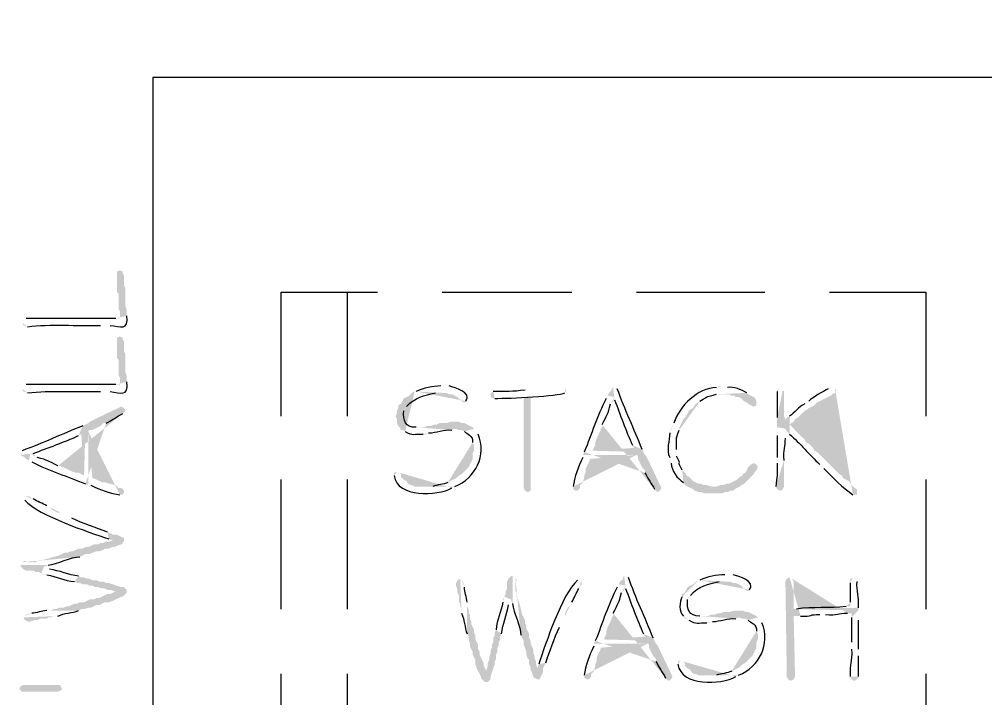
# Model space of a CAD drawing. Header units: inches. Extents: x -167 to 6071, y -6287 to -2731.
# Drawn here: x 1393.72 to 1431.12, y -5758.12 to -5731.82 of the extents above; entities that cross this region are included whole.
import ezdxf

# ---------------------------------------------------------------- set-up
doc = ezdxf.new("R2010")
doc.units = ezdxf.units.IN
doc.header["$LTSCALE"] = 96
doc.header["$MEASUREMENT"] = 0
doc.layers.add('PDF_Geometry', color=7, linetype='Continuous', true_color=0x4a4a4a)
doc.layers.add('PDF_Solid Fills', color=7, linetype='Continuous')

msp = doc.modelspace()

# ---------------------------------------------------------------- hatches: boundary and pattern name
at = {"layer": 'PDF_Solid Fills', "transparency": 33554559}
h = msp.add_hatch(color=256, dxfattribs=at)
h.paths.add_polyline_path([(1393.823, -5743.562), (1393.877, -5743.669), (1394.037, -5743.722)], flags=0)
h.paths.add_polyline_path([(1396.863, -5743.669), (1397.237, -5743.669)], flags=0)
h.paths.add_polyline_path([(1397.877, -5743.295), (1397.877, -5743.082), (1397.823, -5742.922), (1397.823, -5742.229), (1397.77, -5742.122), (1397.77, -5741.749), (1397.717, -5741.642), (1397.717, -5741.589), (1397.61, -5741.535), (1397.61, -5743.402), (1397.45, -5743.402)], flags=0)
h.paths.add_polyline_path([(1393.983, -5743.402), (1393.877, -5743.455)], flags=0)
for points in [[(1397.503, -5741.749), (1397.503, -5742.389), (1397.557, -5742.442), (1397.557, -5743.029), (1397.61, -5743.135), (1397.61, -5743.402), (1397.61, -5741.535), (1397.503, -5741.589), (1397.503, -5741.642)], [(1397.503, -5744.309), (1397.503, -5744.949), (1397.557, -5745.002), (1397.557, -5745.589), (1397.61, -5745.695), (1397.61, -5745.962), (1397.61, -5744.095), (1397.503, -5744.149), (1397.503, -5744.202)], [(1413.503, -5746.442), (1413.237, -5746.442), (1413.237, -5749.962), (1413.29, -5750.069), (1413.397, -5750.122), (1413.503, -5750.069), (1413.503, -5749.962)], [(1421.93, -5746.335), (1420.917, -5746.335), (1421.183, -5746.335), (1421.29, -5746.389), (1421.397, -5746.389), (1421.45, -5746.442), (1421.557, -5746.442), (1421.663, -5746.495), (1421.77, -5746.602), (1421.877, -5746.655), (1421.93, -5746.709), (1422.037, -5746.762), (1422.143, -5746.815), (1422.25, -5746.762), (1422.25, -5746.602), (1422.197, -5746.495), (1422.143, -5746.442), (1422.037, -5746.389)], [(1410.57, -5747.402), (1410.41, -5747.402), (1410.25, -5747.455), (1409.983, -5747.455), (1409.877, -5747.509), (1409.77, -5747.509), (1409.663, -5747.562), (1409.503, -5747.562), (1409.397, -5747.615), (1409.077, -5747.615), (1411.263, -5747.615), (1411.157, -5747.562), (1411.05, -5747.509), (1410.943, -5747.455), (1410.837, -5747.455), (1410.73, -5747.402)], [(1422.143, -5749.002), (1422.037, -5749.055), (1421.93, -5749.162), (1421.823, -5749.375), (1421.717, -5749.429), (1421.717, -5749.482), (1421.61, -5749.535), (1421.503, -5749.642), (1421.397, -5749.695), (1421.29, -5749.749), (1421.183, -5749.802), (1421.077, -5749.802), (1420.97, -5749.855), (1420.863, -5749.855), (1420.703, -5749.909), (1419.583, -5749.909), (1419.69, -5749.962), (1419.797, -5750.015), (1419.85, -5750.069), (1420.01, -5750.122), (1420.117, -5750.122), (1420.223, -5750.175), (1420.917, -5750.175), (1421.023, -5750.122), (1421.13, -5750.122), (1421.237, -5750.069), (1421.343, -5750.069), (1421.397, -5750.015), (1421.503, -5749.962), (1421.61, -5749.909), (1421.663, -5749.855), (1421.77, -5749.802), (1421.877, -5749.695), (1421.983, -5749.589), (1422.143, -5749.429), (1422.197, -5749.322), (1422.25, -5749.269), (1422.303, -5749.162), (1422.25, -5749.055)], [(1421.557, -5754.709), (1421.397, -5754.709), (1421.237, -5754.762), (1420.97, -5754.762), (1420.863, -5754.815), (1420.757, -5754.815), (1420.65, -5754.869), (1420.49, -5754.869), (1420.383, -5754.922), (1420.063, -5754.922), (1422.25, -5754.922), (1421.93, -5754.762), (1421.823, -5754.762), (1421.717, -5754.709)], [(1393.717, -5757.749), (1393.77, -5757.802), (1393.823, -5757.855), (1395.21, -5757.855), (1395.317, -5757.802), (1395.37, -5757.749), (1395.317, -5757.642), (1395.263, -5757.589), (1393.877, -5757.589), (1393.77, -5757.642)]]:
    msp.add_hatch(color=256, dxfattribs=at).paths.add_polyline_path(points)
h = msp.add_hatch(color=256, dxfattribs=at)
h.paths.add_polyline_path([(1393.823, -5746.122), (1393.877, -5746.229), (1394.037, -5746.282)], flags=0)
h.paths.add_polyline_path([(1396.863, -5746.229), (1397.237, -5746.229)], flags=0)
h.paths.add_polyline_path([(1397.877, -5745.855), (1397.877, -5745.642), (1397.823, -5745.482), (1397.823, -5744.789), (1397.77, -5744.682), (1397.77, -5744.309), (1397.717, -5744.202), (1397.717, -5744.149), (1397.61, -5744.095), (1397.61, -5745.962), (1397.45, -5745.962)], flags=0)
h.paths.add_polyline_path([(1393.983, -5745.962), (1393.877, -5746.015)], flags=0)
h = msp.add_hatch(color=256, dxfattribs=at)
h.paths.add_polyline_path([(1410.09, -5746.015), (1410.037, -5746.015)], flags=0)
h.paths.add_polyline_path([(1409.077, -5746.229), (1409.023, -5746.229), (1410.09, -5746.282), (1410.25, -5746.282), (1410.357, -5746.335), (1410.463, -5746.335), (1410.57, -5746.389), (1410.677, -5746.442), (1410.783, -5746.549), (1410.837, -5746.549), (1410.837, -5746.602), (1410.943, -5746.655), (1410.997, -5746.602)], flags=0)
h.paths.add_polyline_path([(1410.357, -5746.015), (1410.197, -5746.015)], flags=0)
h = msp.add_hatch(color=256, dxfattribs=at)
h.paths.add_polyline_path([(1414.73, -5746.069), (1413.29, -5746.175)], flags=0)
h.paths.add_polyline_path([(1412.063, -5746.229), (1411.957, -5746.282), (1411.957, -5746.389), (1412.01, -5746.495), (1412.117, -5746.495)], flags=0)
h.paths.add_polyline_path([(1414.837, -5746.282), (1414.89, -5746.175), (1414.837, -5746.122)], flags=0)
h = msp.add_hatch(color=256, dxfattribs=at)
h.paths.add_polyline_path([(1416.703, -5746.069), (1416.65, -5746.122), (1416.65, -5746.175), (1416.597, -5746.229), (1416.543, -5746.282), (1416.49, -5746.389), (1416.757, -5746.442), (1416.757, -5746.549)], flags=0)
h.paths.add_polyline_path([(1417.45, -5748.309), (1417.503, -5748.415), (1415.903, -5748.522), (1417.877, -5748.575), (1417.823, -5748.469)], flags=0)
h.paths.add_polyline_path([(1416.863, -5746.122), (1416.81, -5746.069)], flags=0)
h = msp.add_hatch(color=256, dxfattribs=at)
h.paths.add_polyline_path([(1420.917, -5746.015), (1420.81, -5746.015), (1420.703, -5746.069)], flags=0)
h.paths.add_polyline_path([(1419.05, -5747.455), (1418.997, -5747.562), (1418.943, -5747.669), (1418.89, -5747.829)], flags=0)
h.paths.add_polyline_path([(1418.89, -5748.789), (1418.89, -5748.895), (1418.943, -5749.002)], flags=0)
h.paths.add_polyline_path([(1419.423, -5749.749), (1419.477, -5749.855), (1419.583, -5749.909), (1420.597, -5749.909), (1420.49, -5749.909), (1420.33, -5749.855), (1420.223, -5749.855), (1420.117, -5749.802), (1420.01, -5749.802), (1419.903, -5749.749), (1419.797, -5749.695), (1419.743, -5749.642), (1419.637, -5749.535), (1419.53, -5749.482), (1419.53, -5749.429), (1419.423, -5749.322), (1419.37, -5749.269)], flags=0)
h.paths.add_polyline_path([(1419.157, -5748.735), (1419.157, -5748.469)], flags=0)
h.paths.add_polyline_path([(1419.263, -5747.722), (1419.263, -5747.615), (1419.317, -5747.509), (1419.423, -5747.295), (1419.53, -5747.189), (1419.637, -5746.975), (1419.69, -5746.922), (1419.797, -5746.869), (1419.85, -5746.762), (1419.957, -5746.655), (1420.063, -5746.602)], flags=0)
h.paths.add_polyline_path([(1420.703, -5746.335), (1421.93, -5746.335), (1421.877, -5746.282)], flags=0)
h.paths.add_polyline_path([(1421.13, -5746.069), (1421.023, -5746.015)], flags=0)
h = msp.add_hatch(color=256, dxfattribs=at)
h.paths.add_polyline_path([(1425.183, -5746.069), (1425.077, -5746.122), (1425.023, -5746.122)], flags=0)
h.paths.add_polyline_path([(1424.277, -5746.602), (1424.223, -5746.655), (1424.117, -5746.709)], flags=0)
h.paths.add_polyline_path([(1423.53, -5747.189), (1423.423, -5747.242), (1423.37, -5747.349), (1423.05, -5747.402), (1423.05, -5747.615), (1423.37, -5747.669), (1423.423, -5747.775), (1423.53, -5747.882)], flags=0)
h.paths.add_polyline_path([(1424.703, -5749.055), (1424.757, -5749.109), (1424.863, -5749.215)], flags=0)
h.paths.add_polyline_path([(1425.983, -5750.229), (1426.143, -5750.229), (1426.143, -5750.015), (1426.037, -5749.962), (1425.93, -5749.855), (1425.823, -5749.695), (1425.717, -5749.642), (1425.61, -5749.589), (1425.557, -5749.482), (1425.45, -5749.429), (1425.397, -5749.375), (1425.29, -5749.269), (1425.237, -5749.215), (1425.13, -5749.109), (1425.077, -5749.055), (1424.97, -5748.949), (1424.863, -5748.842), (1424.757, -5748.735), (1424.65, -5748.629), (1424.597, -5748.575), (1424.49, -5748.522), (1424.437, -5748.415), (1424.277, -5748.255), (1424.17, -5748.202), (1424.117, -5748.095), (1424.01, -5747.989), (1423.903, -5747.882), (1423.85, -5747.829), (1423.743, -5747.722), (1423.637, -5747.615), (1423.53, -5747.509), (1423.583, -5747.455), (1423.69, -5747.402), (1423.743, -5747.295), (1423.85, -5747.242), (1423.957, -5747.135), (1424.01, -5747.082), (1424.117, -5746.975), (1424.223, -5746.922), (1424.277, -5746.869), (1424.383, -5746.815), (1424.49, -5746.762), (1424.597, -5746.655), (1424.703, -5746.602), (1424.917, -5746.495), (1425.13, -5746.389), (1425.183, -5746.335), (1425.29, -5746.282), (1425.343, -5746.175), (1425.29, -5746.122)], flags=0)
h = msp.add_hatch(color=256, dxfattribs=at)
h.paths.add_polyline_path([(1409.023, -5746.229), (1408.917, -5746.282), (1408.81, -5746.389), (1408.597, -5746.495), (1408.49, -5746.709), (1408.383, -5746.762), (1408.383, -5746.869), (1408.33, -5746.975), (1408.33, -5747.082), (1408.277, -5747.189), (1408.33, -5747.295), (1408.33, -5747.455), (1408.383, -5747.562), (1408.437, -5747.615), (1408.49, -5747.722), (1408.543, -5747.722), (1408.65, -5747.775)], flags=0)
h.paths.add_polyline_path([(1409.343, -5747.882), (1409.45, -5747.882), (1409.557, -5747.829)], flags=0)
h.paths.add_polyline_path([(1410.463, -5747.722), (1410.57, -5747.669), (1411.317, -5747.669), (1411.263, -5747.615), (1409.077, -5747.615)], flags=0)
h.paths.add_polyline_path([(1408.597, -5746.975), (1408.65, -5746.869), (1408.703, -5746.815)], flags=0)
h.paths.add_polyline_path([(1409.823, -5746.282), (1410.09, -5746.282)], flags=0)
h = msp.add_hatch(color=256, dxfattribs=at)
h.paths.add_polyline_path([(1416.49, -5746.389), (1416.437, -5746.495)], flags=0)
h.paths.add_polyline_path([(1415.583, -5748.575), (1415.53, -5748.682), (1417.61, -5748.682), (1417.663, -5748.735), (1417.663, -5748.842), (1417.77, -5749.055), (1417.823, -5749.162), (1417.93, -5749.269), (1417.93, -5749.375)], flags=0)
h.paths.add_polyline_path([(1418.303, -5750.015), (1418.357, -5750.069), (1418.41, -5750.122), (1418.517, -5750.069), (1418.57, -5749.962), (1418.09, -5748.949), (1417.983, -5748.735), (1417.93, -5748.682), (1417.877, -5748.575), (1415.903, -5748.522), (1416.01, -5748.309), (1416.01, -5748.202), (1416.063, -5748.042), (1416.17, -5747.829), (1416.223, -5747.722), (1416.223, -5747.669), (1416.277, -5747.615), (1416.277, -5747.509)], flags=0)
h.paths.add_polyline_path([(1416.597, -5746.709), (1416.703, -5746.602), (1416.757, -5746.442)], flags=0)
h = msp.add_hatch(color=256, dxfattribs=at)
h.paths.add_polyline_path([(1423.157, -5746.122), (1423.05, -5746.175), (1423.05, -5746.229)], flags=0)
h.paths.add_polyline_path([(1423.05, -5747.242), (1423.05, -5747.402), (1423.37, -5747.349), (1423.37, -5747.295), (1423.317, -5747.189), (1423.317, -5746.229), (1423.263, -5746.175)], flags=0)
h = msp.add_hatch(color=256, dxfattribs=at)
h.paths.add_polyline_path([(1394.09, -5748.895), (1394.197, -5748.949)], flags=0)
h.paths.add_polyline_path([(1396.277, -5749.802), (1396.383, -5749.855), (1396.383, -5747.775), (1396.437, -5747.722), (1396.543, -5747.722), (1396.863, -5747.562), (1396.97, -5747.455), (1397.077, -5747.455)], flags=0)
h.paths.add_polyline_path([(1397.717, -5747.082), (1397.823, -5746.975), (1397.77, -5746.869), (1397.663, -5746.815), (1396.65, -5747.295), (1396.543, -5747.349), (1396.437, -5747.402), (1396.383, -5747.455), (1396.277, -5747.509), (1396.223, -5749.482), (1396.117, -5749.429), (1396.01, -5749.375), (1395.903, -5749.375), (1395.743, -5749.322), (1395.637, -5749.269), (1395.53, -5749.215), (1395.423, -5749.162), (1395.37, -5749.162), (1395.317, -5749.109), (1395.21, -5749.109)], flags=0)
h.paths.add_polyline_path([(1394.41, -5748.789), (1394.303, -5748.682), (1394.143, -5748.629)], flags=0)
h = msp.add_hatch(color=256, dxfattribs=at)
h.paths.add_polyline_path([(1393.77, -5748.682), (1393.823, -5748.735), (1393.877, -5748.735), (1393.93, -5748.789), (1393.983, -5748.842), (1394.09, -5748.895), (1394.143, -5748.629), (1394.25, -5748.629)], flags=0)
h.paths.add_polyline_path([(1396.01, -5747.935), (1396.117, -5747.882), (1396.223, -5749.482), (1396.277, -5747.509), (1396.17, -5747.562)], flags=0)
h.paths.add_polyline_path([(1393.823, -5748.522), (1393.77, -5748.575)], flags=0)
h = msp.add_hatch(color=256, dxfattribs=at)
h.paths.add_polyline_path([(1396.383, -5749.855), (1396.49, -5749.855)], flags=0)
h.paths.add_polyline_path([(1397.61, -5750.229), (1397.717, -5750.229), (1397.77, -5750.122), (1397.77, -5750.069), (1397.717, -5750.015), (1397.663, -5749.962), (1397.557, -5749.962), (1397.45, -5749.855), (1397.237, -5749.802), (1397.183, -5749.802), (1397.077, -5749.749), (1396.917, -5749.749), (1396.81, -5749.695), (1396.703, -5749.642), (1396.597, -5749.589), (1396.543, -5749.589), (1396.383, -5747.775)], flags=0)
h = msp.add_hatch(color=256, dxfattribs=at)
h.paths.add_polyline_path([(1411.317, -5747.669), (1410.57, -5747.669), (1410.73, -5747.722), (1410.837, -5747.722), (1410.943, -5747.775)], flags=0)
h.paths.add_polyline_path([(1411.263, -5748.202), (1411.317, -5748.309), (1411.317, -5748.522), (1411.263, -5748.629), (1411.263, -5748.842), (1411.21, -5748.949), (1411.157, -5749.055), (1411.103, -5749.162), (1410.837, -5749.429), (1410.73, -5749.482), (1410.677, -5749.535), (1410.623, -5749.589), (1410.517, -5749.642), (1410.303, -5749.749)], flags=0)
h.paths.add_polyline_path([(1409.717, -5749.909), (1409.343, -5749.909), (1410.57, -5749.909)], flags=0)
h.paths.add_polyline_path([(1411.477, -5747.882), (1411.37, -5747.775)], flags=0)
h = msp.add_hatch(color=256, dxfattribs=at)
h.paths.add_polyline_path([(1423.05, -5747.615), (1423.05, -5747.935)], flags=0)
h.paths.add_polyline_path([(1423.05, -5748.789), (1423.05, -5749.002)], flags=0)
h.paths.add_polyline_path([(1422.997, -5749.909), (1423.05, -5750.015), (1423.157, -5750.069), (1423.21, -5750.069), (1423.263, -5750.015), (1423.317, -5749.909), (1423.317, -5748.895)], flags=0)
h.paths.add_polyline_path([(1423.37, -5748.042), (1423.37, -5747.669)], flags=0)
h = msp.add_hatch(color=256, dxfattribs=at)
h.paths.add_polyline_path([(1415.53, -5748.682), (1415.53, -5748.789)], flags=0)
h.paths.add_polyline_path([(1415.157, -5749.909), (1415.157, -5750.015), (1415.263, -5750.069), (1415.317, -5750.069), (1415.37, -5750.015), (1415.423, -5749.962), (1415.423, -5749.855), (1415.53, -5749.749), (1415.583, -5749.535), (1415.583, -5749.482), (1415.637, -5749.375), (1415.637, -5749.215), (1415.743, -5749.002), (1415.797, -5748.895), (1415.797, -5748.842), (1417.61, -5748.682)], flags=0)
h = msp.add_hatch(color=256, dxfattribs=at)
h.paths.add_polyline_path([(1408.33, -5749.322), (1408.223, -5749.375), (1408.223, -5749.482)], flags=0)
h.paths.add_polyline_path([(1410.463, -5749.962), (1410.57, -5749.909), (1409.023, -5749.909), (1408.917, -5749.855), (1408.863, -5749.855), (1408.757, -5749.802), (1408.703, -5749.695), (1408.597, -5749.642), (1408.49, -5749.535), (1408.49, -5749.429), (1408.437, -5749.375)], flags=0)
h = msp.add_hatch(color=256, dxfattribs=at)
h.paths.add_polyline_path([(1393.93, -5750.389), (1393.93, -5750.442)], flags=0)
h.paths.add_polyline_path([(1397.183, -5751.935), (1397.343, -5751.989), (1397.343, -5751.775), (1397.237, -5751.722), (1397.13, -5751.669)], flags=0)
h.paths.add_polyline_path([(1395.743, -5751.135), (1395.637, -5751.082), (1395.53, -5751.029), (1395.423, -5750.975), (1395.317, -5750.922), (1395.21, -5750.922), (1394.997, -5750.815), (1394.89, -5750.709), (1394.783, -5750.655)], flags=0)
h.paths.add_polyline_path([(1394.25, -5750.389), (1394.09, -5750.282), (1393.93, -5750.282)], flags=0)
h = msp.add_hatch(color=256, dxfattribs=at)
h.paths.add_polyline_path([(1393.77, -5752.949), (1393.77, -5753.002), (1393.877, -5753.109), (1393.983, -5753.162), (1394.25, -5753.162), (1394.357, -5753.215), (1394.463, -5753.215), (1394.57, -5753.269), (1394.677, -5753.002), (1394.73, -5753.002), (1394.837, -5752.949)], flags=0)
h.paths.add_polyline_path([(1396.063, -5752.629), (1396.17, -5752.575), (1396.277, -5752.522), (1396.437, -5752.522), (1396.543, -5752.469), (1396.703, -5752.415), (1396.81, -5752.415), (1396.97, -5752.362), (1397.023, -5752.309), (1397.183, -5752.309), (1397.29, -5752.255), (1397.397, -5752.255), (1397.503, -5752.202), (1397.663, -5752.149), (1397.717, -5752.095), (1397.77, -5751.989), (1397.77, -5751.882), (1397.717, -5751.882), (1397.61, -5751.829), (1397.503, -5751.775), (1397.343, -5751.775), (1397.343, -5751.989), (1397.183, -5752.042), (1397.077, -5752.042), (1396.97, -5752.095), (1396.863, -5752.095), (1396.757, -5752.149), (1396.597, -5752.149), (1396.49, -5752.202), (1396.383, -5752.255), (1396.277, -5752.255), (1396.17, -5752.309), (1396.01, -5752.309), (1395.903, -5752.362), (1395.797, -5752.415), (1395.69, -5752.415), (1395.583, -5752.469), (1395.477, -5752.469), (1395.37, -5752.522), (1395.263, -5752.575), (1395.05, -5752.629), (1394.89, -5752.682), (1394.677, -5752.735), (1394.57, -5752.789), (1394.41, -5752.789), (1394.357, -5752.842), (1394.037, -5752.842), (1393.93, -5752.789), (1393.823, -5752.842)], flags=0)
h = msp.add_hatch(color=256, dxfattribs=at)
h.paths.add_polyline_path([(1394.57, -5753.269), (1394.677, -5753.322), (1394.783, -5753.322)], flags=0)
h.paths.add_polyline_path([(1395.85, -5753.589), (1395.957, -5753.642), (1396.063, -5753.642), (1396.17, -5753.695), (1396.33, -5753.695), (1396.437, -5753.749), (1396.543, -5753.749), (1396.65, -5753.802), (1396.757, -5753.802), (1396.917, -5753.855), (1397.023, -5753.855), (1397.13, -5753.909), (1397.237, -5753.909), (1397.397, -5753.962), (1397.503, -5753.962), (1397.503, -5753.749), (1397.183, -5753.642), (1397.077, -5753.642), (1396.97, -5753.589), (1396.81, -5753.589), (1396.703, -5753.535), (1396.543, -5753.535), (1396.437, -5753.482), (1396.33, -5753.482), (1396.223, -5753.429), (1396.117, -5753.429), (1396.01, -5753.375)], flags=0)
h.paths.add_polyline_path([(1394.89, -5753.109), (1394.783, -5753.055), (1394.677, -5753.002)], flags=0)
h = msp.add_hatch(color=256, dxfattribs=at)
h.paths.add_polyline_path([(1410.783, -5753.482), (1410.677, -5753.535), (1410.623, -5753.642), (1410.623, -5753.749), (1410.677, -5753.909), (1410.677, -5754.015), (1410.73, -5754.122), (1410.73, -5754.389), (1410.783, -5754.442), (1410.783, -5754.549), (1410.837, -5754.655), (1410.837, -5754.815)], flags=0)
h.paths.add_polyline_path([(1411.05, -5755.615), (1411.103, -5755.722), (1411.103, -5755.829), (1411.157, -5755.989), (1411.157, -5756.095), (1411.21, -5756.202), (1411.263, -5756.309), (1411.263, -5756.415), (1411.317, -5756.522), (1411.37, -5756.629), (1411.37, -5756.789), (1411.423, -5756.949), (1411.53, -5757.162), (1411.583, -5757.269), (1411.583, -5757.322), (1411.637, -5757.375), (1411.743, -5757.482), (1411.85, -5757.482), (1411.903, -5757.429), (1411.957, -5757.375), (1411.957, -5757.269), (1412.01, -5757.109), (1411.797, -5757.109), (1411.797, -5757.055), (1411.743, -5756.949), (1411.69, -5756.842), (1411.69, -5756.735), (1411.637, -5756.629), (1411.53, -5756.415), (1411.53, -5756.309), (1411.477, -5756.202), (1411.477, -5756.042), (1411.423, -5755.935), (1411.37, -5755.829), (1411.37, -5755.669), (1411.317, -5755.562), (1411.317, -5755.455), (1411.21, -5755.242), (1411.21, -5755.135), (1411.157, -5755.029), (1411.157, -5754.869), (1411.103, -5754.762), (1411.103, -5754.655), (1411.05, -5754.549), (1411.05, -5754.389)], flags=0)
h.paths.add_polyline_path([(1410.943, -5753.802), (1410.943, -5753.749), (1410.89, -5753.589), (1410.837, -5753.535)], flags=0)
h = msp.add_hatch(color=256, dxfattribs=at)
h.paths.add_polyline_path([(1412.81, -5753.375), (1412.757, -5753.375), (1412.65, -5753.482), (1412.597, -5753.589), (1412.597, -5753.855), (1412.543, -5753.962), (1412.543, -5754.069), (1412.49, -5754.175), (1412.757, -5754.282), (1412.757, -5754.335), (1412.81, -5754.442)], flags=0)
h.paths.add_polyline_path([(1413.13, -5755.669), (1413.237, -5755.882), (1413.237, -5756.042), (1413.29, -5756.149), (1413.343, -5756.309), (1413.343, -5756.415), (1413.397, -5756.575), (1413.45, -5756.629), (1413.45, -5756.789), (1413.503, -5756.895), (1413.503, -5757.002), (1413.557, -5757.109), (1413.61, -5757.269), (1413.663, -5757.322), (1413.77, -5757.375), (1413.877, -5757.375), (1413.877, -5757.322), (1413.983, -5757.109), (1413.983, -5756.949), (1413.77, -5756.949), (1413.717, -5756.789), (1413.717, -5756.682), (1413.663, -5756.575), (1413.663, -5756.469), (1413.61, -5756.362), (1413.61, -5756.202), (1413.557, -5756.095), (1413.503, -5755.989), (1413.503, -5755.882), (1413.45, -5755.775), (1413.45, -5755.615), (1413.397, -5755.509), (1413.343, -5755.402), (1413.343, -5755.295), (1413.29, -5755.189), (1413.29, -5755.082), (1413.237, -5754.975), (1413.183, -5754.869), (1413.077, -5754.442), (1413.023, -5754.282), (1412.97, -5754.175), (1412.97, -5754.015), (1412.917, -5753.962), (1412.917, -5753.642), (1412.97, -5753.535), (1412.917, -5753.429)], flags=0)
h = msp.add_hatch(color=256, dxfattribs=at)
h.paths.add_polyline_path([(1415.37, -5753.535), (1415.317, -5753.535)], flags=0)
h.paths.add_polyline_path([(1413.823, -5756.789), (1413.77, -5756.949), (1413.983, -5756.949), (1414.037, -5756.842), (1414.09, -5756.735)], flags=0)
h.paths.add_polyline_path([(1414.623, -5755.349), (1414.677, -5755.242), (1414.73, -5755.135), (1414.783, -5755.029), (1414.837, -5754.922), (1414.837, -5754.815), (1414.89, -5754.709), (1414.943, -5754.602), (1415.05, -5754.495), (1415.103, -5754.389)], flags=0)
h.paths.add_polyline_path([(1415.37, -5753.855), (1415.477, -5753.695), (1415.477, -5753.535)], flags=0)
h = msp.add_hatch(color=256, dxfattribs=at)
h.paths.add_polyline_path([(1417.13, -5753.375), (1417.077, -5753.429), (1417.077, -5753.482), (1416.97, -5753.589), (1416.917, -5753.695), (1417.183, -5753.749), (1417.183, -5753.855)], flags=0)
h.paths.add_polyline_path([(1417.877, -5755.615), (1417.93, -5755.722), (1416.33, -5755.829), (1418.303, -5755.882), (1418.25, -5755.775)], flags=0)
h.paths.add_polyline_path([(1417.29, -5753.429), (1417.237, -5753.375)], flags=0)
h = msp.add_hatch(color=256, dxfattribs=at)
h.paths.add_polyline_path([(1420.01, -5753.535), (1419.903, -5753.589), (1419.797, -5753.695), (1419.69, -5753.749), (1419.583, -5753.802), (1419.53, -5753.909), (1419.477, -5754.015), (1419.37, -5754.069), (1419.37, -5754.175)], flags=0)
h.paths.add_polyline_path([(1419.423, -5754.922), (1419.477, -5755.029), (1419.53, -5755.029), (1419.637, -5755.082)], flags=0)
h.paths.add_polyline_path([(1420.33, -5755.189), (1420.437, -5755.189), (1420.543, -5755.135)], flags=0)
h.paths.add_polyline_path([(1421.45, -5755.029), (1421.557, -5754.975), (1422.303, -5754.975), (1422.25, -5754.922), (1420.063, -5754.922)], flags=0)
h.paths.add_polyline_path([(1419.583, -5754.282), (1419.637, -5754.175), (1419.69, -5754.122)], flags=0)
h.paths.add_polyline_path([(1420.81, -5753.589), (1421.077, -5753.589)], flags=0)
h = msp.add_hatch(color=256, dxfattribs=at)
h.paths.add_polyline_path([(1421.077, -5753.322), (1421.023, -5753.322)], flags=0)
h.paths.add_polyline_path([(1420.063, -5753.535), (1420.01, -5753.535), (1421.077, -5753.589), (1421.237, -5753.589), (1421.343, -5753.642), (1421.45, -5753.642), (1421.557, -5753.695), (1421.663, -5753.749), (1421.77, -5753.855), (1421.823, -5753.855), (1421.823, -5753.909), (1421.93, -5753.962), (1421.983, -5753.909)], flags=0)
h.paths.add_polyline_path([(1421.343, -5753.322), (1421.183, -5753.322)], flags=0)
h = msp.add_hatch(color=256, dxfattribs=at)
h.paths.add_polyline_path([(1423.53, -5753.429), (1423.423, -5753.482), (1423.37, -5753.589), (1423.423, -5757.269), (1423.477, -5757.375), (1423.583, -5757.429), (1423.69, -5757.375), (1423.743, -5757.269), (1423.69, -5754.922), (1423.957, -5754.922)], flags=0)
h.paths.add_polyline_path([(1424.703, -5754.869), (1424.917, -5754.869)], flags=0)
h.paths.add_polyline_path([(1425.77, -5754.815), (1425.93, -5754.815), (1426.197, -5754.709), (1423.69, -5754.655), (1423.69, -5753.589), (1423.637, -5753.482)], flags=0)
h = msp.add_hatch(color=256, dxfattribs=at)
h.paths.add_polyline_path([(1425.983, -5753.429), (1425.877, -5753.482), (1425.877, -5753.642)], flags=0)
h.paths.add_polyline_path([(1425.877, -5754.389), (1425.877, -5754.549), (1425.717, -5754.549)], flags=0)
h.paths.add_polyline_path([(1423.797, -5754.655), (1423.69, -5754.655), (1426.197, -5754.709), (1426.197, -5754.602)], flags=0)
h.paths.add_polyline_path([(1426.143, -5753.589), (1426.09, -5753.482)], flags=0)
h = msp.add_hatch(color=256, dxfattribs=at)
h.paths.add_polyline_path([(1393.877, -5754.975), (1393.93, -5755.082), (1394.037, -5755.135), (1394.143, -5755.135), (1394.303, -5755.082), (1394.41, -5755.082), (1394.517, -5755.029), (1394.783, -5755.029), (1394.837, -5754.975), (1394.943, -5754.975), (1395.05, -5754.922), (1395.21, -5754.922)], flags=0)
h.paths.add_polyline_path([(1396.01, -5754.709), (1396.117, -5754.655), (1396.223, -5754.655), (1396.383, -5754.602), (1396.49, -5754.602), (1396.703, -5754.495), (1396.81, -5754.495), (1397.023, -5754.389), (1397.183, -5754.389), (1397.343, -5754.335), (1397.45, -5754.282), (1397.557, -5754.229), (1397.663, -5754.175), (1397.717, -5754.175), (1397.77, -5754.122), (1397.877, -5754.015), (1397.877, -5753.909), (1397.823, -5753.855), (1397.77, -5753.802), (1397.663, -5753.802), (1397.503, -5753.749), (1397.503, -5753.962), (1397.45, -5753.962), (1397.237, -5754.069), (1397.13, -5754.069), (1397.023, -5754.122), (1396.81, -5754.229), (1396.703, -5754.229), (1396.597, -5754.282), (1396.437, -5754.282), (1396.33, -5754.335), (1396.223, -5754.389), (1396.063, -5754.389), (1395.957, -5754.442), (1395.85, -5754.442), (1395.743, -5754.495), (1395.637, -5754.549), (1395.53, -5754.549), (1395.423, -5754.602), (1395.263, -5754.602), (1395.157, -5754.655), (1395.05, -5754.655), (1394.943, -5754.709), (1394.783, -5754.709)], flags=0)
h.paths.add_polyline_path([(1394.197, -5754.815), (1394.143, -5754.815), (1393.983, -5754.869), (1393.93, -5754.922)], flags=0)
h = msp.add_hatch(color=256, dxfattribs=at)
h.paths.add_polyline_path([(1416.917, -5753.695), (1416.863, -5753.802)], flags=0)
h.paths.add_polyline_path([(1416.01, -5755.882), (1415.957, -5755.989), (1418.037, -5755.989), (1418.09, -5756.042), (1418.09, -5756.149), (1418.197, -5756.362), (1418.25, -5756.469), (1418.357, -5756.575), (1418.357, -5756.682)], flags=0)
h.paths.add_polyline_path([(1418.73, -5757.322), (1418.783, -5757.375), (1418.837, -5757.429), (1418.943, -5757.375), (1418.997, -5757.269), (1418.517, -5756.255), (1418.41, -5756.042), (1418.357, -5755.989), (1418.303, -5755.882), (1416.33, -5755.829), (1416.437, -5755.615), (1416.437, -5755.509), (1416.49, -5755.349), (1416.543, -5755.242), (1416.597, -5755.135), (1416.65, -5755.029), (1416.65, -5754.975), (1416.703, -5754.922), (1416.703, -5754.815)], flags=0)
h.paths.add_polyline_path([(1417.023, -5754.015), (1417.13, -5753.909), (1417.183, -5753.749)], flags=0)
h = msp.add_hatch(color=256, dxfattribs=at)
h.paths.add_polyline_path([(1412.49, -5754.175), (1412.437, -5754.282), (1412.437, -5754.389)], flags=0)
h.paths.add_polyline_path([(1412.17, -5755.455), (1412.117, -5755.562), (1412.117, -5755.669), (1412.063, -5755.775), (1412.063, -5755.935), (1412.01, -5756.042), (1412.01, -5756.149), (1411.957, -5756.255), (1411.957, -5756.362), (1411.903, -5756.522), (1411.903, -5756.629), (1411.85, -5756.735), (1411.85, -5756.842), (1411.797, -5757.002), (1411.797, -5757.109), (1412.01, -5757.109), (1412.117, -5756.789), (1412.117, -5756.682), (1412.17, -5756.575), (1412.17, -5756.415), (1412.223, -5756.309), (1412.223, -5756.149), (1412.277, -5756.042), (1412.277, -5755.935), (1412.33, -5755.829), (1412.33, -5755.722), (1412.383, -5755.615)], flags=0)
h.paths.add_polyline_path([(1412.65, -5754.495), (1412.757, -5754.282)], flags=0)
h = msp.add_hatch(color=256, dxfattribs=at)
h.paths.add_polyline_path([(1422.303, -5754.975), (1421.557, -5754.975), (1421.717, -5755.029), (1421.823, -5755.029), (1421.93, -5755.082)], flags=0)
h.paths.add_polyline_path([(1422.25, -5755.509), (1422.303, -5755.615), (1422.303, -5755.829), (1422.25, -5755.935), (1422.25, -5756.149), (1422.197, -5756.255), (1422.143, -5756.362), (1422.09, -5756.469), (1421.983, -5756.575), (1421.823, -5756.735), (1421.717, -5756.789), (1421.663, -5756.842), (1421.61, -5756.895), (1421.29, -5757.055)], flags=0)
h.paths.add_polyline_path([(1420.703, -5757.215), (1420.33, -5757.215), (1421.557, -5757.215)], flags=0)
h.paths.add_polyline_path([(1422.463, -5755.189), (1422.357, -5755.082)], flags=0)
h = msp.add_hatch(color=256, dxfattribs=at)
h.paths.add_polyline_path([(1426.197, -5754.709), (1425.93, -5754.815), (1425.93, -5754.975)], flags=0)
h.paths.add_polyline_path([(1425.93, -5755.935), (1425.93, -5756.202)], flags=0)
h.paths.add_polyline_path([(1425.877, -5757.269), (1425.93, -5757.375), (1426.037, -5757.429), (1426.143, -5757.375), (1426.197, -5757.269)], flags=0)
h.paths.add_polyline_path([(1426.197, -5756.469), (1426.197, -5756.202)], flags=0)
h.paths.add_polyline_path([(1426.197, -5755.082), (1426.197, -5754.815)], flags=0)
h = msp.add_hatch(color=256, dxfattribs=at)
h.paths.add_polyline_path([(1415.957, -5755.989), (1415.957, -5756.095)], flags=0)
h.paths.add_polyline_path([(1415.583, -5757.215), (1415.583, -5757.322), (1415.69, -5757.375), (1415.743, -5757.375), (1415.85, -5757.269), (1415.85, -5757.162), (1415.957, -5757.055), (1416.01, -5756.842), (1416.01, -5756.789), (1416.063, -5756.682), (1416.063, -5756.522), (1416.117, -5756.415), (1416.223, -5756.202), (1416.223, -5756.149), (1418.037, -5755.989)], flags=0)
h = msp.add_hatch(color=256, dxfattribs=at)
h.paths.add_polyline_path([(1419.317, -5756.629), (1419.21, -5756.682), (1419.21, -5756.789)], flags=0)
h.paths.add_polyline_path([(1421.45, -5757.269), (1421.557, -5757.215), (1420.01, -5757.215), (1419.903, -5757.162), (1419.85, -5757.162), (1419.743, -5757.109), (1419.69, -5757.002), (1419.583, -5756.949), (1419.477, -5756.842), (1419.477, -5756.735), (1419.423, -5756.682)], flags=0)

# ---------------------------------------------------------------- linework, layer by layer
at = {"layer": 'PDF_Geometry', "color": 7}
msp.add_lwpolyline([(1533.663, -5714.602), (1539.423, -5714.602), (1539.423, -5581.109), (1396.917, -5581.109), (1396.917, -5714.602), (1436.437, -5714.602), (1436.437, -5730.602), (1440.437, -5730.602), (1440.437, -5734.069), (1436.437, -5734.069), (1436.437, -5738.069), (1432.917, -5738.069), (1432.917, -5734.069), (1398.89, -5734.069), (1398.89, -5778.069), (1432.917, -5778.069), (1432.917, -5774.069), (1436.437, -5774.069), (1436.437, -5841.162), (1439.263, -5843.989), (1436.757, -5846.442), (1416.97, -5866.229)], dxfattribs=at)
at = {"layer": 'PDF_Geometry'}
for points in [[(1403.85, -5747.189), (1403.85, -5742.389), (1407.583, -5742.389)], [(1406.41, -5742.389), (1406.41, -5747.189)], [(1410.09, -5742.389), (1415.103, -5742.389)], [(1417.61, -5742.389), (1422.57, -5742.389)], [(1425.077, -5742.389), (1428.81, -5742.389), (1428.81, -5747.189)], [(1403.85, -5754.655), (1403.85, -5749.642)], [(1406.41, -5749.642), (1406.41, -5754.655)], [(1428.81, -5749.642), (1428.81, -5754.655)], [(1403.85, -5762.175), (1403.85, -5757.162)], [(1406.41, -5757.162), (1406.41, -5762.175)], [(1428.81, -5757.162), (1428.81, -5762.175)]]:
    msp.add_lwpolyline(points, dxfattribs=at)
at = {"layer": 'PDF_Geometry', "color": 7}
for points in [[(1397.45, -5743.402), (1396.294, -5743.402), (1395.139, -5743.402), (1393.983, -5743.402)], [(1397.237, -5743.669), (1397.627, -5743.72), (1397.956, -5743.891), (1397.877, -5743.295)], [(1394.037, -5743.722), (1394.913, -5743.615), (1395.95, -5743.692), (1396.863, -5743.669)], [(1397.45, -5745.962), (1396.294, -5745.962), (1395.139, -5745.962), (1393.983, -5745.962)], [(1397.237, -5746.229), (1397.627, -5746.28), (1397.956, -5746.451), (1397.877, -5745.855)], [(1394.037, -5746.282), (1394.913, -5746.175), (1395.95, -5746.252), (1396.863, -5746.229)], [(1397.077, -5747.455), (1397.303, -5747.339), (1397.489, -5747.197), (1397.717, -5747.082)], [(1396.17, -5747.562), (1395.383, -5747.869), (1394.622, -5748.239), (1393.823, -5748.522)], [(1394.25, -5748.629), (1394.824, -5748.411), (1395.449, -5748.192), (1396.01, -5747.935)], [(1394.197, -5748.949), (1394.909, -5749.321), (1395.568, -5749.504), (1396.277, -5749.802)], [(1395.21, -5749.109), (1394.831, -5748.927), (1394.83, -5748.878), (1394.41, -5748.789)], [(1396.49, -5749.855), (1396.825, -5750.03), (1397.256, -5750.18), (1397.61, -5750.229)], [(1393.93, -5750.442), (1394.505, -5751.058), (1396.366, -5751.656), (1397.183, -5751.935)], [(1394.783, -5750.655), (1394.606, -5750.567), (1394.428, -5750.478), (1394.25, -5750.389)], [(1397.13, -5751.669), (1396.665, -5751.511), (1396.202, -5751.346), (1395.743, -5751.135)], [(1394.837, -5752.949), (1395.17, -5752.938), (1395.736, -5752.61), (1396.063, -5752.629)], [(1396.01, -5753.375), (1395.63, -5753.335), (1395.268, -5753.159), (1394.89, -5753.109)], [(1394.783, -5753.322), (1395.151, -5753.416), (1395.462, -5753.543), (1395.85, -5753.589)], [(1394.783, -5754.709), (1394.577, -5754.715), (1394.398, -5754.82), (1394.197, -5754.815)], [(1395.21, -5754.922), (1395.465, -5754.808), (1395.751, -5754.807), (1396.01, -5754.709)]]:
    msp.add_open_spline(points, degree=3, dxfattribs=at)
at = {"layer": 'PDF_Geometry'}
for points in [[(1410.037, -5746.015), (1409.706, -5746.025), (1409.376, -5746.091), (1409.077, -5746.229)], [(1410.997, -5746.602), (1411.248, -5746.249), (1410.568, -5746.092), (1410.357, -5746.015)], [(1420.703, -5746.069), (1419.951, -5746.119), (1419.293, -5746.762), (1419.05, -5747.455)], [(1421.877, -5746.282), (1421.665, -5746.166), (1421.37, -5746.032), (1421.13, -5746.069)], [(1408.703, -5746.815), (1409.03, -5746.431), (1409.389, -5746.396), (1409.823, -5746.282)], [(1413.29, -5746.175), (1412.776, -5746.235), (1412.587, -5746.238), (1412.063, -5746.229)], [(1412.117, -5746.495), (1412.721, -5746.501), (1414.55, -5746.405), (1414.837, -5746.282)], [(1417.823, -5748.469), (1417.516, -5747.682), (1417.147, -5746.92), (1416.863, -5746.122)], [(1420.063, -5746.602), (1420.462, -5746.359), (1420.269, -5746.449), (1420.703, -5746.335)], [(1423.05, -5746.229), (1423.05, -5746.567), (1423.05, -5746.904), (1423.05, -5747.242)], [(1425.023, -5746.122), (1424.841, -5746.236), (1424.392, -5746.46), (1424.277, -5746.602)], [(1416.437, -5746.495), (1416.064, -5747.207), (1415.881, -5747.867), (1415.583, -5748.575)], [(1416.277, -5747.509), (1416.458, -5747.13), (1416.508, -5747.127), (1416.597, -5746.709)], [(1416.757, -5746.549), (1416.974, -5747.124), (1417.193, -5747.748), (1417.45, -5748.309)], [(1424.117, -5746.709), (1423.876, -5746.83), (1423.738, -5747.03), (1423.53, -5747.189)], [(1409.077, -5747.615), (1408.635, -5747.633), (1408.568, -5747.342), (1408.597, -5746.975)], [(1408.65, -5747.775), (1408.935, -5747.953), (1409, -5747.863), (1409.343, -5747.882)], [(1409.557, -5747.829), (1409.866, -5747.833), (1410.147, -5747.677), (1410.463, -5747.722)], [(1410.57, -5749.909), (1411.377, -5749.584), (1411.817, -5748.699), (1411.477, -5747.882)], [(1410.943, -5747.775), (1411.025, -5747.879), (1411.3, -5747.919), (1411.263, -5748.202)], [(1418.89, -5747.829), (1418.89, -5748.141), (1418.746, -5748.485), (1418.89, -5748.789)], [(1419.157, -5748.469), (1419.174, -5748.007), (1419.094, -5748.143), (1419.263, -5747.722)], [(1423.05, -5747.935), (1423.05, -5748.22), (1423.05, -5748.504), (1423.05, -5748.789)], [(1423.53, -5747.882), (1423.947, -5748.231), (1424.289, -5748.68), (1424.703, -5749.055)], [(1423.317, -5748.895), (1423.286, -5748.459), (1423.368, -5748.386), (1423.37, -5748.042)], [(1415.53, -5748.789), (1415.356, -5749.125), (1415.206, -5749.554), (1415.157, -5749.909)], [(1418.943, -5749.002), (1418.97, -5749.303), (1419.184, -5749.601), (1419.423, -5749.749)], [(1419.37, -5749.269), (1419.134, -5748.852), (1419.392, -5749.153), (1419.157, -5748.735)], [(1423.05, -5749.002), (1423.07, -5749.44), (1423.034, -5749.523), (1422.997, -5749.909)], [(1417.93, -5749.375), (1418.046, -5749.602), (1418.189, -5749.788), (1418.303, -5750.015)], [(1424.863, -5749.215), (1425.219, -5749.575), (1425.574, -5749.941), (1425.983, -5750.229)], [(1408.223, -5749.482), (1408.339, -5750.346), (1409.894, -5750.287), (1410.463, -5749.962)], [(1410.303, -5749.749), (1410.118, -5749.842), (1409.911, -5749.831), (1409.717, -5749.909)], [(1415.317, -5753.535), (1414.7, -5754.111), (1414.103, -5755.972), (1413.823, -5756.789)], [(1418.25, -5755.775), (1417.942, -5754.989), (1417.574, -5754.227), (1417.29, -5753.429)], [(1421.023, -5753.322), (1420.694, -5753.332), (1420.363, -5753.398), (1420.063, -5753.535)], [(1421.983, -5753.909), (1422.235, -5753.556), (1421.555, -5753.399), (1421.343, -5753.322)], [(1411.05, -5754.389), (1411.044, -5754.183), (1410.939, -5754.003), (1410.943, -5753.802)], [(1415.103, -5754.389), (1415.192, -5754.211), (1415.281, -5754.033), (1415.37, -5753.855)], [(1416.863, -5753.802), (1416.491, -5754.514), (1416.308, -5755.174), (1416.01, -5755.882)], [(1417.183, -5753.855), (1417.401, -5754.43), (1417.62, -5755.055), (1417.877, -5755.615)], [(1419.69, -5754.122), (1420.018, -5753.738), (1420.374, -5753.703), (1420.81, -5753.589)], [(1425.877, -5753.642), (1425.877, -5753.891), (1425.877, -5754.14), (1425.877, -5754.389)], [(1426.197, -5754.602), (1426.23, -5754.127), (1426.122, -5753.999), (1426.143, -5753.589)], [(1416.703, -5754.815), (1416.885, -5754.437), (1416.934, -5754.434), (1417.023, -5754.015)], [(1419.37, -5754.175), (1419.262, -5754.377), (1419.244, -5754.752), (1419.423, -5754.922)], [(1420.063, -5754.922), (1419.622, -5754.94), (1419.555, -5754.649), (1419.583, -5754.282)], [(1412.437, -5754.389), (1412.342, -5754.757), (1412.216, -5755.068), (1412.17, -5755.455)], [(1412.383, -5755.615), (1412.424, -5755.236), (1412.6, -5754.874), (1412.65, -5754.495)], [(1412.81, -5754.442), (1412.82, -5754.775), (1413.149, -5755.342), (1413.13, -5755.669)], [(1425.717, -5754.549), (1425.082, -5754.638), (1424.427, -5754.551), (1423.797, -5754.655)], [(1410.837, -5754.815), (1410.95, -5755.071), (1410.951, -5755.357), (1411.05, -5755.615)], [(1420.543, -5755.135), (1420.853, -5755.14), (1421.134, -5754.983), (1421.45, -5755.029)], [(1423.957, -5754.922), (1424.414, -5754.954), (1424.293, -5754.84), (1424.703, -5754.869)], [(1424.917, -5754.869), (1425.416, -5754.908), (1425.378, -5754.805), (1425.77, -5754.815)], [(1425.93, -5754.975), (1425.93, -5755.295), (1425.93, -5755.615), (1425.93, -5755.935)], [(1414.09, -5756.735), (1414.249, -5756.269), (1414.413, -5755.809), (1414.623, -5755.349)], [(1419.637, -5755.082), (1419.922, -5755.26), (1419.988, -5755.169), (1420.33, -5755.189)], [(1421.557, -5757.215), (1422.363, -5756.891), (1422.804, -5756.006), (1422.463, -5755.189)], [(1421.93, -5755.082), (1422.011, -5755.185), (1422.286, -5755.225), (1422.25, -5755.509)], [(1426.197, -5756.202), (1426.197, -5755.829), (1426.197, -5755.455), (1426.197, -5755.082)], [(1415.957, -5756.095), (1415.782, -5756.431), (1415.632, -5756.861), (1415.583, -5757.215)], [(1425.93, -5756.202), (1425.966, -5756.769), (1425.841, -5756.702), (1425.877, -5757.269)], [(1426.197, -5757.269), (1426.197, -5757.002), (1426.197, -5756.735), (1426.197, -5756.469)], [(1418.357, -5756.682), (1418.473, -5756.91), (1418.615, -5757.095), (1418.73, -5757.322)], [(1419.21, -5756.789), (1419.326, -5757.653), (1420.88, -5757.594), (1421.45, -5757.269)], [(1421.29, -5757.055), (1421.105, -5757.149), (1420.898, -5757.138), (1420.703, -5757.215)]]:
    msp.add_open_spline(points, degree=3, dxfattribs=at)

doc.saveas('drawing.dxf')
